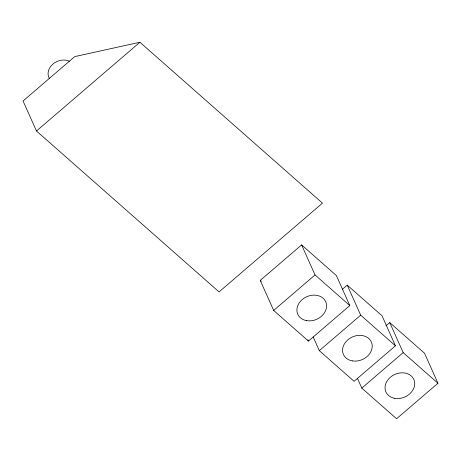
<?xml version="1.0" encoding="UTF-8"?>
<svg xmlns="http://www.w3.org/2000/svg" width="461" height="461" viewBox="0 0 461 461"><rect width="100%" height="100%" fill="white"/><g stroke="black" fill="none" stroke-linecap="round" stroke-linejoin="round"><path stroke-width="0.69" d="M36.482 131.005L139.908 42.245L322.481 203.145L219.056 291.905L36.482 131.005L23.05 100.982L74.763 56.599L139.908 42.245M260.235 280.409L301.603 244.906L336.38 275.551L349.807 305.574L308.438 341.077L273.667 310.432L260.235 280.409L261.306 281.354M273.667 310.432L315.036 274.929L301.603 244.906M342.356 289.341L347.254 285.14L382.031 315.785L395.457 345.808L354.088 381.31L319.317 350.665L313.186 336.956M319.317 350.665L360.686 315.163L347.254 285.14M385.938 325.852L389.747 322.585L424.518 353.23L437.95 383.252L396.581 418.755L361.804 388.11L357.425 378.32M361.804 388.11L403.179 352.607L389.747 322.585M315.036 274.929L349.807 305.574M360.686 315.163L395.457 345.808M403.179 352.607L437.95 383.252M307.856 339.774L308.438 341.077M49.333 78.358A13.922 11.237 -24.1 0 1 52.877 64.102A13.922 11.237 -24.1 0 1 69.311 61.209M394.812 398.339A15.294 12.343 -24.1 0 0 414.497 381.443A15.294 12.343 -24.1 0 0 390.329 377.265A15.294 12.343 -24.1 0 0 394.812 398.339M352.319 360.888A15.294 12.343 -24.1 0 0 372.004 343.998A15.294 12.343 -24.1 0 0 347.836 339.815A15.294 12.343 -24.1 0 0 352.319 360.888M306.674 320.66A15.294 12.343 -24.1 0 0 326.353 303.764A15.294 12.343 -24.1 0 0 302.185 299.587A15.294 12.343 -24.1 0 0 306.674 320.66"/></g></svg>
